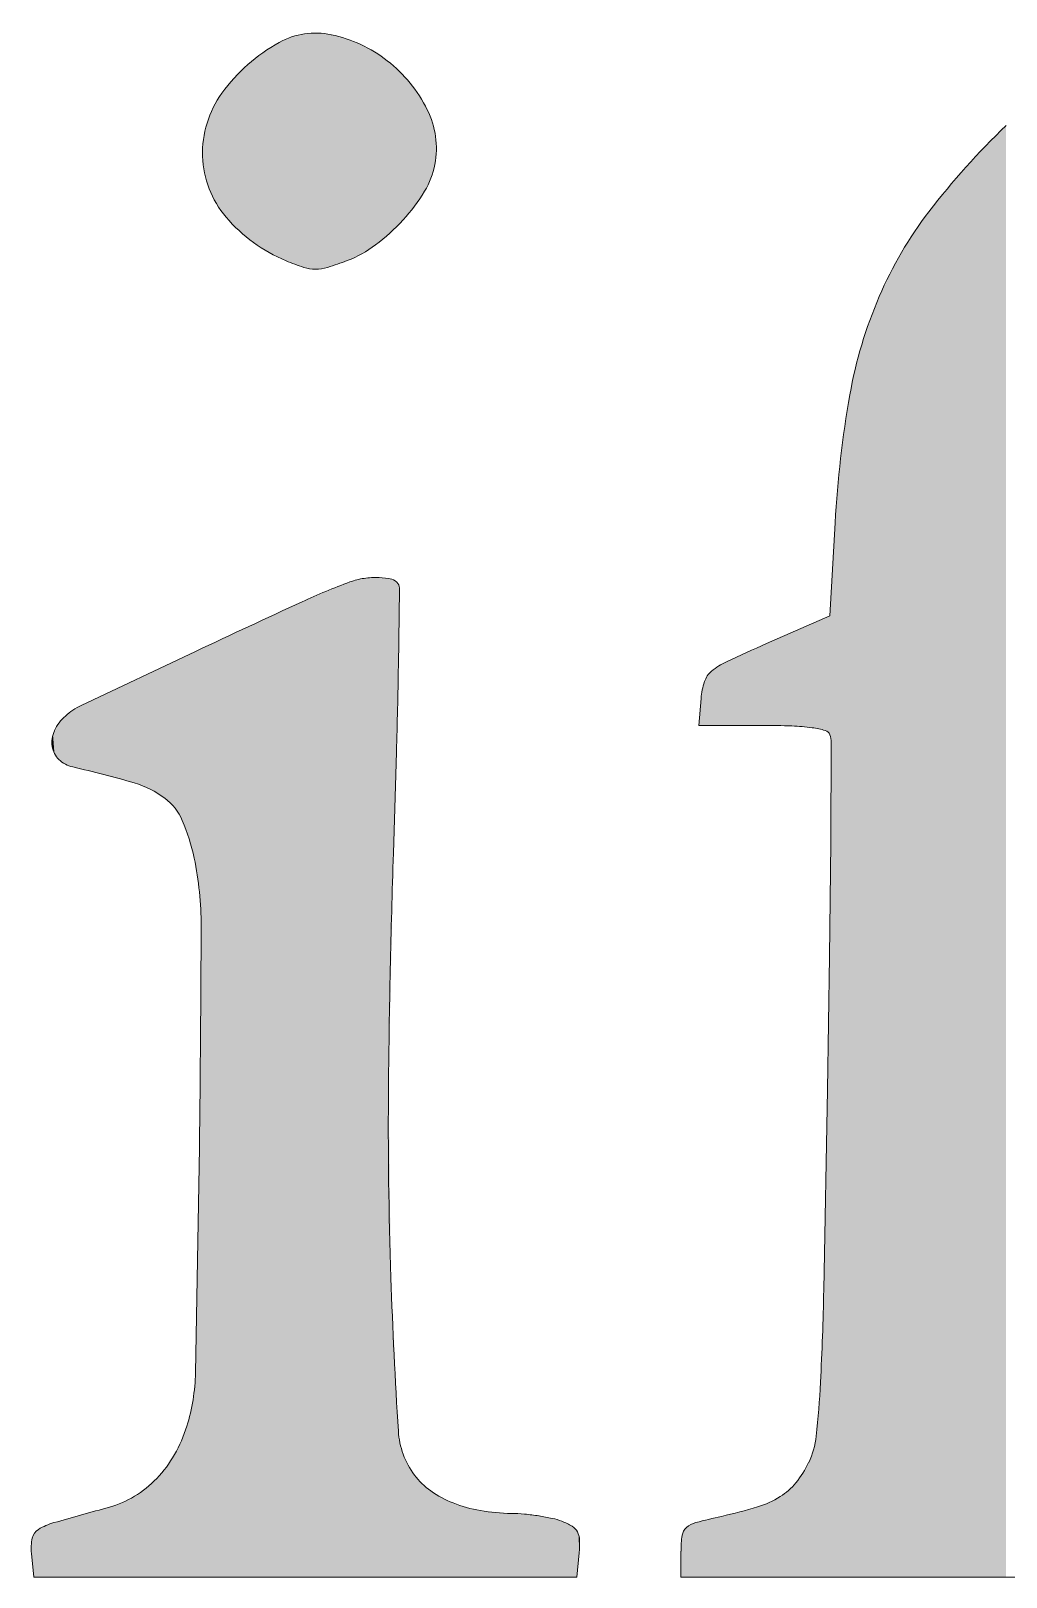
# Model space of a CAD drawing. Extents: x -1132 to 613, y -179 to 712.
# Drawn here: x 426.14 to 429.3, y 94.08 to 99.08 of the extents above; entities that cross this region are included whole.
import ezdxf

# ---------------------------------------------------------------- set-up
doc = ezdxf.new("R2010")
doc.units = 0
doc.layers.get('0').update_dxf_attribs({"lineweight": 13})
doc.layers.add('G-XREF-____-OTLN', color=7, linetype='Continuous', lineweight=13)

# ---------------------------------------------------------------- blocks, each defined once
blk = doc.blocks.new('Blockreferenz-A0UJ358PXE')
at = {"layer": 'G-XREF-____-OTLN', "color": 0, "linetype": 'ByBlock', "lineweight": -2, "ltscale": 0.13}
for p, q in [((428.7446, 97.4931), (428.7277, 97.1914)), ((427.3321, 97.0305), (427.336, 97.2768)), ((428.7277, 97.1914), (428.5231, 97.1019)), ((426.6754, 97.0767), (426.3064, 96.902)), ((428.3111, 96.9247), (428.3036, 96.837)), ((428.3036, 96.837), (428.5104, 96.837)), ((428.7325, 96.7824), (428.7305, 96.457)), ((427.3161, 96.4236), (427.326, 96.7511)), ((428.7305, 96.457), (428.7268, 96.0889)), ((428.7268, 96.0889), (428.7204, 95.6577)), ((428.7204, 95.6577), (428.7082, 95.0104)), ((426.6884, 95.4716), (426.6758, 94.7426)), ((428.2463, 94.1649), (428.2463, 94.0812)), ((426.145, 94.1571), (426.1524, 94.0812)), ((427.9094, 94.0812), (427.9169, 94.1596)), ((426.1524, 94.0812), (427.0309, 94.0812)), ((427.0309, 94.0812), (427.9094, 94.0812)), ((428.2463, 94.0812), (430.0996, 94.0812))]:
    blk.add_line(p, q, dxfattribs=at)
for centre, major_axis, end_param in [((427.0646, 98.8336), (0.0504, 0.2389), 0.711934), ((427.0238, 98.6401), (0.2725, 0.3478), 0.456891), ((427.2201, 98.5517), (-0.2734, 0.4956), 0.440775), ((427.0097, 98.6222), (0.4159, 0.2073), 0.44377), ((427.0304, 98.6889), (-0.269, 0.1944), 0.657069), ((427.1748, 98.7044), (0.2754, -0.0517), 0.647812), ((430.9837, 97.0173), (-1.6858, 1.7608), 0.153485), ((427.0161, 98.6884), (-0.3175, -0.0099), 0.675318), ((427.1959, 98.7005), (0.221, -0.1347), 0.362092), ((426.8968, 98.8828), (0.4504, -0.41), 0.191011), ((427.1684, 98.8184), (-0.3939, -0.3362), 0.46849), ((426.8736, 98.904), (0.3848, -0.512), 0.187662), ((430.0728, 97.715), (-1.0243, 0.7846), 0.247093), ((427.0326, 98.6924), (0.1341, -0.351), 0.279779), ((427.247, 99.0066), (-0.2783, -0.666), 0.084707), ((427.0635, 98.4359), (-0.0374, -0.1165), 0.314832), ((427.0635, 98.4492), (0.0005, -0.1356), 0.293508), ((426.8119, 99.2703), (0.2913, -0.9508), 0.067538), ((430.2047, 97.6582), (-1.317, 0.567), 0.2319), ((432.2589, 97.2957), (-3.4662, 0.6117), 0.118569), ((427.2603, 97.05), (0.0091, 0.2658), 0.183188), ((427.262, 97.0997), (0.0487, 0.2106), 0.192807), ((427.8974, 95.3331), (-0.7221, 1.9683), 0.079841), ((427.2554, 97.0832), (-0.0345, 0.2299), 0.20267), ((427.3035, 97.2792), (0.0272, 0.0168), 0.790167), ((427.3005, 97.2774), (0.0355, -0.0005), 0.568395), ((444.8338, 58.5451), (-17.8132, 38.6924), 0.00894), ((430.8923, 91.6903), (-2.3692, 5.4116), 0.024052), ((400.1559, 97.4854), (27.1701, -0.7344), 0.010284), ((428.4874, 96.8425), (-0.0937, 0.2008), 0.2594), ((428.5437, 96.9049), (-0.2215, 0.0739), 0.23709), ((428.3934, 96.955), (-0.0481, 0.0576), 0.552562), ((426.3536, 96.7578), (-0.0989, 0.1098), 0.401383), ((426.399, 96.7073), (-0.0926, 0.1947), 0.289342), ((426.3013, 96.7821), (-0.0816, 0.0381), 0.581258), ((428.5104, 94.0772), (0.095, 2.7582), 0.034447), ((428.5836, 96.2027), (0.0866, 0.6271), 0.102793), ((428.626, 96.5094), (0.0871, 0.3115), 0.135496), ((428.707, 96.7992), (0.0212, 0.0078), 0.946128), ((426.2847, 96.7797), (-0.0725, -0.0106), 0.659767), ((428.6624, 96.7828), (0.0702, -0.0004), 0.357707), ((426.2996, 96.7951), (-0.0657, -0.0683), 0.5445), ((425.5845, 93.6199), (0.8933, 3.0311), 0.065086), ((426.39, 96.3532), (0.1864, 0.2483), 0.357493), ((426.4695, 96.459), (0.1636, 0.0706), 0.519499), ((426.0528, 96.2793), (0.6187, 0.1285), 0.202507), ((458.0052, 95.3972), (-30.6891, 1.0263), 0.024472), ((425.6232, 96.1901), (1.0707, -0.0025), 0.207019), ((359.5439, 96.3439), (67.1445, -0.8723), 0.010664), ((441.8633, 95.5418), (-14.5632, 0.1305), 0.04275), ((444.073, 95.6165), (-16.7651, -0.5667), 0.029611), ((418.7129, 95.2168), (9.9847, -0.5053), 0.029911), ((426.0459, 94.7561), (0.6017, -0.1868), 0.279452), ((425.5641, 94.8701), (3.1198, -0.3326), 0.05566), ((426.2078, 94.7059), (0.4, -0.2282), 0.217509), ((427.5991, 94.5706), (-0.2671, -0.017), 0.574544), ((428.4262, 94.5649), (0.2332, -0.1132), 0.345657), ((426.2652, 94.6731), (0.2852, -0.2726), 0.244292), ((428.3513, 94.6013), (0.2665, -0.2149), 0.226737), ((426.2902, 94.6493), (0.1886, -0.3066), 0.256484), ((427.5674, 94.5471), (-0.1832, -0.1358), 0.323068), ((428.4621, 94.5119), (0.1051, -0.1702), 0.339042), ((426.3153, 94.6085), (0.082, -0.301), 0.28549), ((427.6395, 94.6504), (-0.2028, -0.2903), 0.232386), ((427.673, 94.7349), (-0.164, -0.4137), 0.206349), ((428.4012, 94.6105), (0.0929, -0.302), 0.254851), ((430.4661, 79.3773), (-4.0688, 14.9301), 0.012044), ((427.7058, 94.9249), (-0.1086, -0.6285), 0.157562), ((427.6898, 93.736), (0.0506, 0.5489), 0.078502), ((427.6707, 93.5288), (0.1163, 0.7503), 0.061747), ((427.6804, 93.5914), (0.1495, 0.6797), 0.062807), ((427.782, 94.0535), (0.0792, 0.2083), 0.146778), ((428.8145, 92.3095), (-0.4371, 1.9682), 0.042386), ((428.0495, 95.7546), (0.328, -1.4769), 0.079769), ((426.1892, 94.1992), (-0.0217, 0.0364), 0.834345), ((426.2761, 94.0533), (-0.0582, 0.204), 0.259125), ((427.7892, 94.0723), (0.1049, 0.1734), 0.180681), ((427.8693, 94.2047), (0.042, 0.0229), 0.52752), ((427.861, 94.2002), (0.0573, 0.0018), 0.468305), ((428.5986, 94.1649), (-0.3485, 0.0514), 0.146355), ((428.2905, 94.2103), (-0.0266, 0.031), 0.713929), ((428.3144, 94.1826), (-0.02, 0.0748), 0.449609), ((426.3155, 94.1737), (-0.1678, 0.0339), 0.296003), ((427.5847, 94.1917), (0.3322, -0.0321), 0.127233)]:
    blk.add_ellipse(centre, major_axis=major_axis, ratio=1, start_param=0, end_param=end_param, dxfattribs=at)
for points in [[(427.0002, 98.3283), (426.9914, 99.0661), (427.0002, 99.0691)], [(427.0029, 98.3273), (427.0002, 99.0691), (427.0029, 99.0697)], [(427.0002, 98.3283), (427.0002, 99.0691), (427.0029, 98.3273)], [(427.0145, 98.3233), (427.0029, 99.0697), (427.0145, 99.0721)], [(427.0029, 98.3273), (427.0029, 99.0697), (427.0145, 98.3233)], [(427.0261, 98.3194), (427.0145, 99.0721), (427.0261, 99.0745)], [(427.0145, 98.3233), (427.0145, 99.0721), (427.0261, 98.3194)], [(427.0285, 98.3187), (427.0261, 99.0745), (427.0285, 99.0751)], [(427.0261, 98.3194), (427.0261, 99.0745), (427.0285, 98.3187)], [(427.0322, 98.3176), (427.0285, 99.0751), (427.0322, 99.0754)], [(427.0285, 98.3187), (427.0285, 99.0751), (427.0322, 98.3176)], [(427.0385, 98.3162), (427.0322, 99.0754), (427.0385, 99.076)], [(427.0322, 98.3176), (427.0322, 99.0754), (427.0385, 98.3162)], [(427.0448, 98.315), (427.0385, 99.076), (427.0448, 99.0765)], [(427.0385, 98.3162), (427.0385, 99.076), (427.0448, 98.315)], [(427.0512, 98.3142), (427.0448, 99.0765), (427.0512, 99.0771)], [(427.0448, 98.315), (427.0448, 99.0765), (427.0512, 98.3142)], [(427.0574, 98.3137), (427.0512, 99.0771), (427.0574, 99.0776)], [(427.0512, 98.3142), (427.0512, 99.0771), (427.0574, 98.3137)], [(427.0574, 98.3137), (427.0574, 99.0776), (427.0576, 98.3137)], [(427.0576, 98.3137), (427.0574, 99.0776), (427.0576, 99.0776)], [(427.0576, 98.3137), (427.0576, 99.0776), (427.064, 98.3136)], [(427.064, 98.3136), (427.0576, 99.0776), (427.064, 99.0774)], [(427.064, 98.3136), (427.064, 99.0774), (427.0706, 98.3138)], [(427.0706, 98.3138), (427.064, 99.0774), (427.0706, 99.0772)], [(427.0706, 98.3138), (427.0706, 99.0772), (427.0772, 98.3143)], [(427.0772, 98.3143), (427.0706, 99.0772), (427.0772, 99.077)], [(427.0772, 98.3143), (427.0772, 99.077), (427.0838, 98.3151)], [(427.0838, 98.3151), (427.0772, 99.077), (427.0838, 99.0768)], [(427.0838, 98.3151), (427.0838, 99.0768), (427.0863, 98.3155)], [(427.0863, 98.3155), (427.0838, 99.0768), (427.0863, 99.0768)], [(427.0863, 98.3155), (427.0863, 99.0768), (427.0903, 98.3163)], [(427.0903, 98.3163), (427.0863, 99.0768), (427.0903, 99.0762)], [(427.0903, 98.3163), (427.0903, 99.0762), (427.0968, 98.3177)], [(427.0968, 98.3177), (427.0903, 99.0762), (427.0968, 99.0752)], [(427.0968, 98.3177), (427.0968, 99.0752), (427.1032, 98.3195)], [(427.1032, 98.3195), (427.0968, 99.0752), (427.1032, 99.0742)], [(427.1032, 98.3195), (427.1032, 99.0742), (427.1149, 98.3232)], [(427.1149, 98.3232), (427.1032, 99.0742), (427.1149, 99.0725)], [(427.1149, 98.3232), (427.1149, 99.0725), (427.1192, 98.3246)], [(427.1192, 98.3246), (427.1149, 99.0725), (427.1192, 99.0714)], [(427.1192, 98.3246), (427.1192, 99.0714), (427.1351, 98.3299)], [(427.1351, 98.3299), (427.1192, 99.0714), (427.1351, 99.0674)], [(427.1351, 98.3299), (427.1351, 99.0674), (427.1476, 98.3343)], [(427.1476, 98.3343), (427.1351, 99.0674), (427.1476, 99.0643)], [(426.911, 98.3695), (426.8968, 99.016), (426.911, 99.026)], [(426.9321, 98.3576), (426.911, 99.026), (426.9321, 99.0386)], [(426.911, 98.3695), (426.911, 99.026), (426.9321, 98.3576)], [(426.9467, 98.3508), (426.9321, 99.0386), (426.9467, 99.0474)], [(426.9321, 98.3576), (426.9321, 99.0386), (426.9467, 98.3508)], [(426.9687, 98.3406), (426.9467, 99.0474), (426.9687, 99.0579)], [(426.9467, 98.3508), (426.9467, 99.0474), (426.9687, 98.3406)], [(426.9728, 98.3389), (426.9687, 99.0579), (426.9728, 99.0598)], [(426.9687, 98.3406), (426.9687, 99.0579), (426.9728, 98.3389)], [(426.98, 98.336), (426.9728, 99.0598), (426.98, 99.0623)], [(426.9728, 98.3389), (426.9728, 99.0598), (426.98, 98.336)], [(426.9914, 98.3315), (426.98, 99.0623), (426.9914, 99.0661)], [(426.98, 98.336), (426.98, 99.0623), (426.9914, 98.3315)], [(426.9914, 98.3315), (426.9914, 99.0661), (427.0002, 98.3283)], [(427.1476, 98.3343), (427.1476, 99.0643), (427.151, 98.3355)], [(427.151, 98.3355), (427.1476, 99.0643), (427.151, 99.0632)], [(427.151, 98.3355), (427.151, 99.0632), (427.1667, 98.3413)], [(427.1667, 98.3413), (427.151, 99.0632), (427.1667, 99.0579)], [(427.1667, 98.3413), (427.1667, 99.0579), (427.1795, 98.3466)], [(427.1795, 98.3466), (427.1667, 99.0579), (427.1795, 99.0537)], [(427.1795, 98.3466), (427.1795, 99.0537), (427.1829, 98.348)], [(427.1829, 98.348), (427.1795, 99.0537), (427.1829, 99.0522)], [(427.1829, 98.348), (427.1829, 99.0522), (427.1988, 98.3553)], [(427.1988, 98.3553), (427.1829, 99.0522), (427.1988, 99.0455)], [(427.1988, 98.3553), (427.1988, 99.0455), (427.2105, 98.3615)], [(427.2105, 98.3615), (427.1988, 99.0455), (427.2105, 99.0406)], [(427.2105, 98.3615), (427.2105, 99.0406), (427.2143, 98.3635)], [(427.2143, 98.3635), (427.2105, 99.0406), (427.2143, 99.0386)], [(427.2143, 98.3635), (427.2143, 99.0386), (427.2295, 98.3723)], [(427.2295, 98.3723), (427.2143, 99.0386), (427.2295, 99.0309)], [(427.2295, 98.3723), (427.2295, 99.0309), (427.2404, 98.3794)], [(427.2404, 98.3794), (427.2295, 99.0309), (427.2404, 99.0253)], [(427.2404, 98.3794), (427.2404, 99.0253), (427.2442, 98.3818)], [(427.2442, 98.3818), (427.2404, 99.0253), (427.2442, 99.0229)], [(427.2442, 98.3818), (427.2442, 99.0229), (427.2584, 98.392)], [(427.2584, 98.392), (427.2442, 99.0229), (427.2584, 99.0142)], [(426.8449, 98.4145), (426.8316, 98.9629), (426.8449, 98.9756)], [(426.8633, 98.4), (426.8449, 98.9756), (426.8633, 98.9907)], [(426.8449, 98.4145), (426.8449, 98.9756), (426.8633, 98.4)], [(426.877, 98.3907), (426.8633, 98.9907), (426.877, 99.002)], [(426.8633, 98.4), (426.8633, 98.9907), (426.877, 98.3907)], [(426.8968, 98.3775), (426.877, 99.002), (426.8968, 99.016)], [(426.877, 98.3907), (426.877, 99.002), (426.8968, 98.3775)], [(426.8968, 98.3775), (426.8968, 99.016), (426.911, 98.3695)], [(427.2584, 98.392), (427.2584, 99.0142), (427.2691, 98.4003)], [(427.2691, 98.4003), (427.2584, 99.0142), (427.2691, 99.0077)], [(427.2691, 98.4003), (427.2691, 99.0077), (427.2742, 98.4043)], [(427.2742, 98.4043), (427.2691, 99.0077), (427.2742, 99.0039)], [(427.2742, 98.4043), (427.2742, 99.0039), (427.2897, 98.4171)], [(427.2897, 98.4171), (427.2742, 99.0039), (427.2897, 98.9928)], [(427.2897, 98.4171), (427.2897, 98.9928), (427.2963, 98.4229)], [(427.2963, 98.4229), (427.2897, 98.9928), (427.2963, 98.9879)], [(427.2963, 98.4229), (427.2963, 98.9879), (427.3047, 98.4303)], [(427.3047, 98.4303), (427.2963, 98.9879), (427.3047, 98.9809)], [(427.3047, 98.4303), (427.3047, 98.9809), (427.3193, 98.444)], [(427.3193, 98.444), (427.3047, 98.9809), (427.3193, 98.9685)], [(427.3193, 98.444), (427.3193, 98.9685), (427.3226, 98.4473)], [(427.3226, 98.4473), (427.3193, 98.9685), (427.3226, 98.9658)], [(426.7869, 98.4688), (426.7745, 98.9002), (426.7869, 98.9161)], [(426.8019, 98.4525), (426.7869, 98.9161), (426.8019, 98.9326)], [(426.7869, 98.4688), (426.7869, 98.9161), (426.8019, 98.4525)], [(426.8148, 98.4406), (426.8019, 98.9326), (426.8148, 98.9469)], [(426.8019, 98.4525), (426.8019, 98.9326), (426.8148, 98.4406)], [(426.8316, 98.4251), (426.8148, 98.9469), (426.8316, 98.9629)], [(426.8148, 98.4406), (426.8148, 98.9469), (426.8316, 98.4251)], [(426.8316, 98.4251), (426.8316, 98.9629), (426.8449, 98.4145)], [(427.3226, 98.4473), (427.3226, 98.9658), (427.3335, 98.4582)], [(427.3335, 98.4582), (427.3226, 98.9658), (427.3335, 98.9551)], [(427.3335, 98.4582), (427.3335, 98.9551), (427.3471, 98.4727)], [(427.3471, 98.4727), (427.3335, 98.9551), (427.3471, 98.9417)], [(427.3471, 98.4727), (427.3471, 98.9417), (427.3472, 98.4728)], [(427.3472, 98.4728), (427.3471, 98.9417), (427.3472, 98.9416)], [(427.3472, 98.4728), (427.3472, 98.9416), (427.36, 98.4873)], [(427.36, 98.4873), (427.3472, 98.9416), (427.36, 98.927)], [(427.36, 98.4873), (427.36, 98.927), (427.3698, 98.4992)], [(427.3698, 98.4992), (427.36, 98.927), (427.3698, 98.9159)], [(426.7528, 98.5107), (426.7417, 98.8528), (426.7528, 98.8701)], [(426.7613, 98.4995), (426.7528, 98.8701), (426.7613, 98.8833)], [(426.7528, 98.5107), (426.7528, 98.8701), (426.7613, 98.4995)], [(426.7745, 98.4822), (426.7613, 98.8833), (426.7745, 98.9002)], [(426.7613, 98.4995), (426.7613, 98.8833), (426.7745, 98.4822)], [(426.7745, 98.4822), (426.7745, 98.9002), (426.7869, 98.4688)], [(427.3698, 98.4992), (427.3698, 98.9159), (427.3724, 98.5023)], [(427.3724, 98.5023), (427.3698, 98.9159), (427.3724, 98.9125)], [(427.3724, 98.5023), (427.3724, 98.9125), (427.3842, 98.5176)], [(427.3842, 98.5176), (427.3724, 98.9125), (427.3842, 98.8968)], [(427.3842, 98.5176), (427.3842, 98.8968), (427.3905, 98.5263)], [(427.3905, 98.5263), (427.3842, 98.8968), (427.3905, 98.8885)], [(427.3905, 98.5263), (427.3905, 98.8885), (427.3956, 98.5333)], [(427.3956, 98.5333), (427.3905, 98.8885), (427.3956, 98.8806)], [(427.3956, 98.5333), (427.3956, 98.8806), (427.4065, 98.5494)], [(427.4065, 98.5494), (427.3956, 98.8806), (427.4065, 98.8638)], [(426.7255, 98.5613), (426.7198, 98.8047), (426.7255, 98.8202)], [(426.7345, 98.5414), (426.7255, 98.8202), (426.7345, 98.8384)], [(426.7255, 98.5613), (426.7255, 98.8202), (426.7345, 98.5414)], [(426.7417, 98.5294), (426.7345, 98.8384), (426.7417, 98.8528)], [(426.7345, 98.5414), (426.7345, 98.8384), (426.7417, 98.5294)], [(426.7417, 98.5294), (426.7417, 98.8528), (426.7528, 98.5107)], [(427.4065, 98.5494), (427.4065, 98.8638), (427.4092, 98.5536)], [(427.4092, 98.5536), (427.4065, 98.8638), (427.4092, 98.8596)], [(427.4092, 98.5536), (427.4092, 98.8596), (427.4168, 98.5658)], [(427.4168, 98.5658), (427.4092, 98.8596), (427.4168, 98.8455)], [(427.4168, 98.5658), (427.4168, 98.8455), (427.4246, 98.5793)], [(427.4246, 98.5793), (427.4168, 98.8455), (427.4246, 98.8314)], [(427.4246, 98.5793), (427.4246, 98.8314), (427.4256, 98.5815)], [(427.4256, 98.5815), (427.4246, 98.8314), (427.4256, 98.8295)], [(427.4256, 98.5815), (427.4256, 98.8295), (427.4315, 98.5933)], [(427.4315, 98.5933), (427.4256, 98.8295), (427.4315, 98.816)], [(426.7088, 98.6079), (426.7043, 98.7509), (426.7088, 98.7692)], [(426.713, 98.595), (426.7088, 98.7692), (426.713, 98.7861)], [(426.7088, 98.6079), (426.7088, 98.7692), (426.713, 98.595)], [(426.7198, 98.5739), (426.713, 98.7861), (426.7198, 98.8047)], [(426.713, 98.595), (426.713, 98.7861), (426.7198, 98.5739)], [(426.7198, 98.5739), (426.7198, 98.8047), (426.7255, 98.5613)], [(427.4315, 98.5933), (427.4315, 98.816), (427.4375, 98.6077)], [(427.4375, 98.6077), (427.4315, 98.816), (427.4375, 98.802)], [(427.4375, 98.6077), (427.4375, 98.802), (427.4376, 98.6081)], [(427.4376, 98.6081), (427.4375, 98.802), (427.4376, 98.8017)], [(427.4376, 98.6081), (427.4376, 98.8017), (427.4426, 98.6225)], [(427.4426, 98.6225), (427.4376, 98.8017), (427.4426, 98.7855)], [(427.4426, 98.6225), (427.4426, 98.7855), (427.4466, 98.6364)], [(427.4466, 98.6364), (427.4426, 98.7855), (427.4466, 98.7728)], [(427.4466, 98.6364), (427.4466, 98.7728), (427.4469, 98.6375)], [(427.4469, 98.6375), (427.4466, 98.7728), (427.4469, 98.7712)], [(427.4469, 98.6375), (427.4469, 98.7712), (427.4502, 98.6528)], [(427.4502, 98.6528), (427.4469, 98.7712), (427.4502, 98.754)], [(429.2979, 94.0812), (429.2534, 98.7343), (429.2979, 98.778)], [(426.7017, 98.6429), (426.6994, 98.7149), (426.7017, 98.7318)], [(426.7043, 98.6303), (426.7017, 98.7318), (426.7043, 98.7509)], [(426.7017, 98.6429), (426.7017, 98.7318), (426.7043, 98.6303)], [(426.7043, 98.6303), (426.7043, 98.7509), (426.7088, 98.6079)], [(427.4502, 98.6528), (427.4502, 98.754), (427.4524, 98.6688)], [(427.4524, 98.6688), (427.4502, 98.754), (427.4524, 98.7431)], [(427.4524, 98.6688), (427.4524, 98.7431), (427.4542, 98.6827)], [(427.4542, 98.6827), (427.4524, 98.7431), (427.4542, 98.7214)], [(427.4542, 98.6827), (427.4542, 98.7214), (427.4549, 98.713)], [(429.2534, 94.0812), (429.2101, 98.6895), (429.2534, 98.7343)], [(429.2534, 94.0812), (429.2534, 98.7343), (429.2979, 94.0812)], [(426.6994, 98.6688), (426.6986, 98.6785), (426.6994, 98.7149)], [(426.6994, 98.6688), (426.6994, 98.7149), (426.7017, 98.6429)], [(429.2101, 94.0812), (429.1679, 98.6436), (429.2101, 98.6895)], [(429.2101, 94.0812), (429.2101, 98.6895), (429.2534, 94.0812)], [(429.1679, 94.0812), (429.1269, 98.5966), (429.1679, 98.6436)], [(429.1679, 94.0812), (429.1679, 98.6436), (429.2101, 94.0812)], [(429.1269, 94.0812), (429.0871, 98.5486), (429.1269, 98.5966)], [(429.1269, 94.0812), (429.1269, 98.5966), (429.1679, 94.0812)], [(429.0871, 94.0812), (429.0485, 98.4996), (429.0871, 98.5486)], [(429.0871, 94.0812), (429.0871, 98.5486), (429.1269, 94.0812)], [(429.0485, 94.0812), (429.0171, 98.4568), (429.0485, 98.4996)], [(429.0485, 94.0812), (429.0485, 98.4996), (429.0871, 94.0812)], [(429.0171, 94.0812), (428.9874, 98.4127), (429.0171, 98.4568)], [(429.0171, 94.0812), (429.0171, 98.4568), (429.0485, 94.0812)], [(428.9596, 94.0812), (428.9337, 98.321), (428.9596, 98.3674)], [(428.9874, 94.0812), (428.9596, 98.3674), (428.9874, 98.4127)], [(428.9596, 94.0812), (428.9596, 98.3674), (428.9874, 94.0812)], [(428.9874, 94.0812), (428.9874, 98.4127), (429.0171, 94.0812)], [(428.9337, 94.0812), (428.9097, 98.2736), (428.9337, 98.321)], [(428.9337, 94.0812), (428.9337, 98.321), (428.9596, 94.0812)], [(428.9097, 94.0812), (428.8877, 98.2253), (428.9097, 98.2736)], [(428.9097, 94.0812), (428.9097, 98.2736), (428.9337, 94.0812)], [(428.8877, 94.0812), (428.8668, 98.174), (428.8877, 98.2253)], [(428.8877, 94.0812), (428.8877, 98.2253), (428.9097, 94.0812)], [(428.8668, 94.0812), (428.8479, 98.1219), (428.8668, 98.174)], [(428.8668, 94.0812), (428.8668, 98.174), (428.8877, 94.0812)], [(428.8479, 94.0812), (428.831, 98.0691), (428.8479, 98.1219)], [(428.8479, 94.0812), (428.8479, 98.1219), (428.8668, 94.0812)], [(428.831, 94.0812), (428.8161, 98.0157), (428.831, 98.0691)], [(428.831, 94.0812), (428.831, 98.0691), (428.8479, 94.0812)], [(428.8161, 94.0812), (428.8034, 97.9618), (428.8161, 98.0157)], [(428.8161, 94.0812), (428.8161, 98.0157), (428.831, 94.0812)], [(428.8034, 94.0812), (428.7927, 97.9074), (428.8034, 97.9618)], [(428.8034, 94.0812), (428.8034, 97.9618), (428.8161, 94.0812)], [(428.7927, 94.0812), (428.7813, 97.8388), (428.7927, 97.9074)], [(428.7927, 94.0812), (428.7927, 97.9074), (428.8034, 94.0812)], [(428.7813, 94.0812), (428.7712, 97.77), (428.7813, 97.8388)], [(428.7813, 94.0812), (428.7813, 97.8388), (428.7927, 94.0812)], [(428.7712, 94.0812), (428.7625, 97.701), (428.7712, 97.77)], [(428.7712, 94.0812), (428.7712, 97.77), (428.7813, 94.0812)], [(428.7625, 94.0812), (428.7552, 97.6318), (428.7625, 97.701)], [(428.7625, 94.0812), (428.7625, 97.701), (428.7712, 94.0812)], [(428.7552, 94.0812), (428.7492, 97.5625), (428.7552, 97.6318)], [(428.7552, 94.0812), (428.7552, 97.6318), (428.7625, 94.0812)], [(428.7492, 94.0812), (428.7446, 97.4931), (428.7492, 97.5625)], [(428.7492, 94.0812), (428.7492, 97.5625), (428.7552, 94.0812)], [(428.7446, 94.0812), (428.7325, 97.2774), (428.7446, 97.4931)], [(428.7446, 94.0812), (428.7446, 97.4931), (428.7492, 94.0812)], [(428.7321, 96.7907), (428.7315, 97.2587), (428.7321, 97.2693)], [(428.7324, 96.7865), (428.7321, 97.2693), (428.7324, 97.2756)], [(428.7321, 96.7907), (428.7321, 97.2693), (428.7324, 96.7865)], [(428.7325, 96.7824), (428.7324, 97.2756), (428.7325, 97.2774)], [(428.7324, 96.7865), (428.7324, 97.2756), (428.7325, 96.7824)], [(428.7325, 94.0812), (428.7325, 97.2774), (428.7446, 94.0812)], [(428.7296, 96.803), (428.7282, 97.2008), (428.7296, 97.2244)], [(428.7306, 96.7989), (428.7296, 97.2244), (428.7306, 97.2437)], [(428.7296, 96.803), (428.7296, 97.2244), (428.7306, 96.7989)], [(428.7315, 96.7949), (428.7306, 97.2437), (428.7315, 97.2587)], [(428.7306, 96.7989), (428.7306, 97.2437), (428.7315, 96.7949)], [(428.7315, 96.7949), (428.7315, 97.2587), (428.7321, 96.7907)], [(428.6702, 96.8298), (428.6595, 97.1616), (428.6702, 97.1663)], [(428.6775, 96.8287), (428.6702, 97.1663), (428.6775, 97.1695)], [(428.6702, 96.8298), (428.6702, 97.1663), (428.6775, 96.8287)], [(428.6847, 96.8275), (428.6775, 97.1695), (428.6847, 97.1726)], [(428.6775, 96.8287), (428.6775, 97.1695), (428.6847, 96.8275)], [(428.6918, 96.8261), (428.6847, 97.1726), (428.6918, 97.1757)], [(428.6847, 96.8275), (428.6847, 97.1726), (428.6918, 96.8261)], [(428.699, 96.8245), (428.6918, 97.1757), (428.699, 97.1789)], [(428.6918, 96.8261), (428.6918, 97.1757), (428.699, 96.8245)], [(428.7061, 96.8228), (428.699, 97.1789), (428.7061, 97.182)], [(428.699, 96.8245), (428.699, 97.1789), (428.7061, 96.8228)], [(428.7131, 96.8209), (428.7061, 97.182), (428.7131, 97.1851)], [(428.7061, 96.8228), (428.7061, 97.182), (428.7131, 96.8209)], [(428.7165, 96.8197), (428.7131, 97.1851), (428.7165, 97.1865)], [(428.7131, 96.8209), (428.7131, 97.1851), (428.7165, 96.8197)], [(428.7196, 96.818), (428.7165, 97.1865), (428.7196, 97.1879)], [(428.7165, 96.8197), (428.7165, 97.1865), (428.7196, 96.818)], [(428.7224, 96.8158), (428.7196, 97.1879), (428.7224, 97.1891)], [(428.7196, 96.818), (428.7196, 97.1879), (428.7224, 96.8158)], [(428.7248, 96.8131), (428.7224, 97.1891), (428.7248, 97.1902)], [(428.7224, 96.8158), (428.7224, 97.1891), (428.7248, 96.8131)], [(428.7267, 96.8102), (428.7248, 97.1902), (428.7267, 97.191)], [(428.7248, 96.8131), (428.7248, 97.1902), (428.7267, 96.8102)], [(428.7277, 96.8081), (428.7267, 97.191), (428.7277, 97.1914)], [(428.7267, 96.8102), (428.7267, 97.191), (428.7277, 96.8081)], [(428.7282, 96.807), (428.7277, 97.1914), (428.7282, 97.2008)], [(428.7277, 96.8081), (428.7277, 97.1914), (428.7282, 96.807)], [(428.7282, 96.807), (428.7282, 97.2008), (428.7296, 96.803)], [(428.5579, 96.8366), (428.5231, 97.1019), (428.5579, 97.1171)], [(428.6054, 96.8354), (428.5579, 97.1171), (428.6054, 97.1379)], [(428.5579, 96.8366), (428.5579, 97.1171), (428.6054, 96.8354)], [(428.6163, 96.8349), (428.6054, 97.1379), (428.6163, 97.1427)], [(428.6054, 96.8354), (428.6054, 97.1379), (428.6163, 96.8349)], [(428.6271, 96.8343), (428.6163, 97.1427), (428.6271, 97.1474)], [(428.6163, 96.8349), (428.6163, 97.1427), (428.6271, 96.8343)], [(428.6379, 96.8335), (428.6271, 97.1474), (428.6379, 97.1521)], [(428.6271, 96.8343), (428.6271, 97.1474), (428.6379, 96.8335)], [(428.6487, 96.8324), (428.6379, 97.1521), (428.6487, 97.1569)], [(428.6379, 96.8335), (428.6379, 97.1521), (428.6487, 96.8324)], [(428.6595, 96.8312), (428.6487, 97.1569), (428.6595, 97.1616)], [(428.6487, 96.8324), (428.6487, 97.1569), (428.6595, 96.8312)], [(428.6595, 96.8312), (428.6595, 97.1616), (428.6702, 96.8298)], [(428.4582, 96.837), (428.3937, 97.0433), (428.4582, 97.073)], [(428.5104, 96.837), (428.4582, 97.073), (428.5104, 97.0962)], [(428.4582, 96.837), (428.4582, 97.073), (428.5104, 96.837)], [(428.5231, 96.8369), (428.5104, 97.0962), (428.5231, 97.1019)], [(428.5104, 96.837), (428.5104, 97.0962), (428.5231, 96.8369)], [(428.5231, 96.8369), (428.5231, 97.1019), (428.5579, 96.8366)], [(428.3528, 96.837), (428.3453, 97.0126), (428.3528, 97.0186)], [(428.3605, 96.837), (428.3528, 97.0186), (428.3605, 97.0242)], [(428.3528, 96.837), (428.3528, 97.0186), (428.3605, 96.837)], [(428.3685, 96.837), (428.3605, 97.0242), (428.3685, 97.0295)], [(428.3605, 96.837), (428.3605, 97.0242), (428.3685, 96.837)], [(428.3767, 96.837), (428.3685, 97.0295), (428.3767, 97.0345)], [(428.3685, 96.837), (428.3685, 97.0295), (428.3767, 96.837)], [(428.3851, 96.837), (428.3767, 97.0345), (428.3851, 97.0391)], [(428.3767, 96.837), (428.3767, 97.0345), (428.3851, 96.837)], [(428.3937, 96.837), (428.3851, 97.0391), (428.3937, 97.0433)], [(428.3851, 96.837), (428.3851, 97.0391), (428.3937, 96.837)], [(428.3937, 96.837), (428.3937, 97.0433), (428.4582, 96.837)], [(428.3195, 96.837), (428.3171, 96.9611), (428.3195, 96.97)], [(428.3222, 96.837), (428.3195, 96.97), (428.3222, 96.9788)], [(428.3195, 96.837), (428.3195, 96.97), (428.3222, 96.837)], [(428.3247, 96.837), (428.3222, 96.9788), (428.3247, 96.9852)], [(428.3222, 96.837), (428.3222, 96.9788), (428.3247, 96.837)], [(428.3278, 96.837), (428.3247, 96.9852), (428.3278, 96.9914)], [(428.3247, 96.837), (428.3247, 96.9852), (428.3278, 96.837)], [(428.3314, 96.837), (428.3278, 96.9914), (428.3314, 96.9973)], [(428.3278, 96.837), (428.3278, 96.9914), (428.3314, 96.837)], [(428.3356, 96.837), (428.3314, 96.9973), (428.3356, 97.0028)], [(428.3314, 96.837), (428.3314, 96.9973), (428.3356, 96.837)], [(428.3402, 96.837), (428.3356, 97.0028), (428.3402, 97.0079)], [(428.3356, 96.837), (428.3356, 97.0028), (428.3402, 96.837)], [(428.3453, 96.837), (428.3402, 97.0079), (428.3453, 97.0126)], [(428.3402, 96.837), (428.3402, 97.0079), (428.3453, 96.837)], [(428.3453, 96.837), (428.3453, 97.0126), (428.3528, 96.837)], [(428.3111, 96.837), (428.3036, 96.837), (428.3111, 96.9247)], [(428.312, 96.837), (428.3111, 96.9247), (428.312, 96.9339)], [(428.3111, 96.837), (428.3111, 96.9247), (428.312, 96.837)], [(428.3134, 96.837), (428.312, 96.9339), (428.3134, 96.943)], [(428.312, 96.837), (428.312, 96.9339), (428.3134, 96.837)], [(428.3151, 96.837), (428.3134, 96.943), (428.3151, 96.9521)], [(428.3134, 96.837), (428.3134, 96.943), (428.3151, 96.837)], [(428.3171, 96.837), (428.3151, 96.9521), (428.3171, 96.9611)], [(428.3151, 96.837), (428.3151, 96.9521), (428.3171, 96.837)], [(428.3171, 96.837), (428.3171, 96.9611), (428.3195, 96.837)], [(428.7325, 94.0812), (428.7305, 96.457), (428.7325, 96.7824)], [(428.7305, 94.0812), (428.7289, 96.2729), (428.7305, 96.457)], [(428.7305, 94.0812), (428.7305, 96.457), (428.7325, 94.0812)], [(428.7289, 94.0812), (428.7268, 96.0889), (428.7289, 96.2729)], [(428.7289, 94.0812), (428.7289, 96.2729), (428.7305, 94.0812)], [(428.7268, 94.0812), (428.7238, 95.8733), (428.7268, 96.0889)], [(428.7268, 94.0812), (428.7268, 96.0889), (428.7289, 94.0812)], [(428.7238, 94.0812), (428.7204, 95.6577), (428.7238, 95.8733)], [(428.7238, 94.0812), (428.7238, 95.8733), (428.7268, 94.0812)], [(428.7204, 94.0812), (428.7146, 95.334), (428.7204, 95.6577)], [(428.7204, 94.0812), (428.7204, 95.6577), (428.7238, 94.0812)], [(428.7146, 94.0812), (428.7082, 95.0104), (428.7146, 95.334)], [(428.7146, 94.0812), (428.7146, 95.334), (428.7204, 94.0812)], [(428.7082, 94.0812), (428.704, 94.8609), (428.7082, 95.0104)], [(428.7082, 94.0812), (428.7082, 95.0104), (428.7146, 94.0812)], [(428.704, 94.0812), (428.6976, 94.7115), (428.704, 94.8609)], [(428.704, 94.0812), (428.704, 94.8609), (428.7082, 94.0812)], [(428.6976, 94.0812), (428.6941, 94.6534), (428.6976, 94.7115)], [(428.6976, 94.0812), (428.6976, 94.7115), (428.704, 94.0812)], [(428.6941, 94.0812), (428.6895, 94.5954), (428.6941, 94.6534)], [(428.6941, 94.0812), (428.6941, 94.6534), (428.6976, 94.0812)], [(428.6895, 94.0812), (428.6839, 94.5374), (428.6895, 94.5954)], [(428.6895, 94.0812), (428.6895, 94.5954), (428.6941, 94.0812)], [(428.6819, 94.0812), (428.679, 94.508), (428.6819, 94.5227)], [(428.6839, 94.0812), (428.6819, 94.5227), (428.6839, 94.5374)], [(428.6819, 94.0812), (428.6819, 94.5227), (428.6839, 94.0812)], [(428.6839, 94.0812), (428.6839, 94.5374), (428.6895, 94.0812)], [(428.6655, 94.0812), (428.6593, 94.4518), (428.6655, 94.4654)], [(428.6708, 94.0812), (428.6655, 94.4654), (428.6708, 94.4793)], [(428.6655, 94.0812), (428.6655, 94.4654), (428.6708, 94.0812)], [(428.6753, 94.0812), (428.6708, 94.4793), (428.6753, 94.4935)], [(428.6708, 94.0812), (428.6708, 94.4793), (428.6753, 94.0812)], [(428.679, 94.0812), (428.6753, 94.4935), (428.679, 94.508)], [(428.6753, 94.0812), (428.6753, 94.4935), (428.679, 94.0812)], [(428.679, 94.0812), (428.679, 94.508), (428.6819, 94.0812)], [(428.6404, 94.0812), (428.6333, 94.4071), (428.6404, 94.4179)], [(428.6472, 94.0812), (428.6404, 94.4179), (428.6472, 94.4289)], [(428.6404, 94.0812), (428.6404, 94.4179), (428.6472, 94.0812)], [(428.6535, 94.0812), (428.6472, 94.4289), (428.6535, 94.4402)], [(428.6472, 94.0812), (428.6472, 94.4289), (428.6535, 94.0812)], [(428.6593, 94.0812), (428.6535, 94.4402), (428.6593, 94.4518)], [(428.6535, 94.0812), (428.6535, 94.4402), (428.6593, 94.0812)], [(428.6593, 94.0812), (428.6593, 94.4518), (428.6655, 94.0812)], [(428.6027, 94.0812), (428.5944, 94.3619), (428.6027, 94.3696)], [(428.6105, 94.0812), (428.6027, 94.3696), (428.6105, 94.3777)], [(428.6027, 94.0812), (428.6027, 94.3696), (428.6105, 94.0812)], [(428.6178, 94.0812), (428.6105, 94.3777), (428.6178, 94.3863)], [(428.6105, 94.0812), (428.6105, 94.3777), (428.6178, 94.0812)], [(428.6258, 94.0812), (428.6178, 94.3863), (428.6258, 94.3966)], [(428.6178, 94.0812), (428.6178, 94.3863), (428.6258, 94.0812)], [(428.6333, 94.0812), (428.6258, 94.3966), (428.6333, 94.4071)], [(428.6258, 94.0812), (428.6258, 94.3966), (428.6333, 94.0812)], [(428.6333, 94.0812), (428.6333, 94.4071), (428.6404, 94.0812)], [(428.5194, 94.0812), (428.5068, 94.3127), (428.5194, 94.3175)], [(428.5317, 94.0812), (428.5194, 94.3175), (428.5317, 94.3228)], [(428.5194, 94.0812), (428.5194, 94.3175), (428.5317, 94.0812)], [(428.5438, 94.0812), (428.5317, 94.3228), (428.5438, 94.3286)], [(428.5317, 94.0812), (428.5317, 94.3228), (428.5438, 94.0812)], [(428.5556, 94.0812), (428.5438, 94.3286), (428.5556, 94.3349)], [(428.5438, 94.0812), (428.5438, 94.3286), (428.5556, 94.0812)], [(428.5672, 94.0812), (428.5556, 94.3349), (428.5672, 94.3417)], [(428.5556, 94.0812), (428.5556, 94.3349), (428.5672, 94.0812)], [(428.5767, 94.0812), (428.5672, 94.3417), (428.5767, 94.3479)], [(428.5672, 94.0812), (428.5672, 94.3417), (428.5767, 94.0812)], [(428.5857, 94.0812), (428.5767, 94.3479), (428.5857, 94.3546)], [(428.5767, 94.0812), (428.5767, 94.3479), (428.5857, 94.0812)], [(428.5944, 94.0812), (428.5857, 94.3546), (428.5944, 94.3619)], [(428.5857, 94.0812), (428.5857, 94.3546), (428.5944, 94.0812)], [(428.5944, 94.0812), (428.5944, 94.3619), (428.6027, 94.0812)], [(428.3358, 94.0812), (428.2944, 94.2574), (428.3358, 94.268)], [(428.3774, 94.0812), (428.3358, 94.268), (428.3774, 94.2777)], [(428.3358, 94.0812), (428.3358, 94.268), (428.3774, 94.0812)], [(428.4009, 94.0812), (428.3774, 94.2777), (428.4009, 94.2831)], [(428.3774, 94.0812), (428.3774, 94.2777), (428.4009, 94.0812)], [(428.4244, 94.0812), (428.4009, 94.2831), (428.4244, 94.2889)], [(428.4009, 94.0812), (428.4009, 94.2831), (428.4244, 94.0812)], [(428.4477, 94.0812), (428.4244, 94.2889), (428.4477, 94.2951)], [(428.4244, 94.0812), (428.4244, 94.2889), (428.4477, 94.0812)], [(428.4709, 94.0812), (428.4477, 94.2951), (428.4709, 94.3016)], [(428.4477, 94.0812), (428.4477, 94.2951), (428.4709, 94.0812)], [(428.4941, 94.0812), (428.4709, 94.3016), (428.4941, 94.3085)], [(428.4709, 94.0812), (428.4709, 94.3016), (428.4941, 94.0812)], [(428.5068, 94.0812), (428.4941, 94.3085), (428.5068, 94.3127)], [(428.4941, 94.0812), (428.4941, 94.3085), (428.5068, 94.0812)], [(428.5068, 94.0812), (428.5068, 94.3127), (428.5194, 94.0812)], [(428.2501, 94.0812), (428.249, 94.2078), (428.2501, 94.2163)], [(428.2511, 94.0812), (428.2501, 94.2163), (428.2511, 94.221)], [(428.2501, 94.0812), (428.2501, 94.2163), (428.2511, 94.0812)], [(428.2527, 94.0812), (428.2511, 94.221), (428.2527, 94.2256)], [(428.2511, 94.0812), (428.2511, 94.221), (428.2527, 94.0812)], [(428.2547, 94.0812), (428.2527, 94.2256), (428.2547, 94.23)], [(428.2527, 94.0812), (428.2527, 94.2256), (428.2547, 94.0812)], [(428.2573, 94.0812), (428.2547, 94.23), (428.2573, 94.2341)], [(428.2547, 94.0812), (428.2547, 94.23), (428.2573, 94.0812)], [(428.2604, 94.0812), (428.2573, 94.2341), (428.2604, 94.2379)], [(428.2573, 94.0812), (428.2573, 94.2341), (428.2604, 94.0812)], [(428.2639, 94.0812), (428.2604, 94.2379), (428.2639, 94.2413)], [(428.2604, 94.0812), (428.2604, 94.2379), (428.2639, 94.0812)], [(428.2684, 94.0812), (428.2639, 94.2413), (428.2684, 94.2449)], [(428.2639, 94.0812), (428.2639, 94.2413), (428.2684, 94.0812)], [(428.2732, 94.0812), (428.2684, 94.2449), (428.2732, 94.2482)], [(428.2684, 94.0812), (428.2684, 94.2449), (428.2732, 94.0812)], [(428.2782, 94.0812), (428.2732, 94.2482), (428.2782, 94.2511)], [(428.2732, 94.0812), (428.2732, 94.2482), (428.2782, 94.0812)], [(428.2835, 94.0812), (428.2782, 94.2511), (428.2835, 94.2536)], [(428.2782, 94.0812), (428.2782, 94.2511), (428.2835, 94.0812)], [(428.2889, 94.0812), (428.2835, 94.2536), (428.2889, 94.2557)], [(428.2835, 94.0812), (428.2835, 94.2536), (428.2889, 94.0812)], [(428.2944, 94.0812), (428.2889, 94.2557), (428.2944, 94.2574)], [(428.2889, 94.0812), (428.2889, 94.2557), (428.2944, 94.0812)], [(428.2944, 94.0812), (428.2944, 94.2574), (428.3358, 94.0812)], [(428.2464, 94.0812), (428.2463, 94.1649), (428.2464, 94.1735)], [(428.2463, 94.0812), (428.2463, 94.1649), (428.2464, 94.0812)], [(428.2468, 94.0812), (428.2464, 94.1735), (428.2468, 94.1821)], [(428.2464, 94.0812), (428.2464, 94.1735), (428.2468, 94.0812)], [(428.2473, 94.0812), (428.2468, 94.1821), (428.2473, 94.1907)], [(428.2468, 94.0812), (428.2468, 94.1821), (428.2473, 94.0812)], [(428.248, 94.0812), (428.2473, 94.1907), (428.248, 94.1992)], [(428.2473, 94.0812), (428.2473, 94.1907), (428.248, 94.0812)], [(428.249, 94.0812), (428.248, 94.1992), (428.249, 94.2078)], [(428.248, 94.0812), (428.248, 94.1992), (428.249, 94.0812)], [(428.249, 94.0812), (428.249, 94.2078), (428.2501, 94.0812)]]:
    blk.add_solid(points, dxfattribs=at)
at = {"layer": 'G-XREF-____-OTLN', "color": 0, "lineweight": -2}
for points in [[(427.2694, 94.0814), (427.2209, 97.313), (427.2694, 97.3158)], [(427.2694, 94.0814), (427.2694, 97.3158), (427.3002, 94.0814)], [(427.3002, 94.0814), (427.2694, 97.3158), (427.3002, 97.3125)], [(427.1753, 94.0814), (427.0309, 97.2417), (427.1753, 97.3014)], [(427.1978, 94.0814), (427.1753, 97.3014), (427.1978, 97.3083)], [(427.1753, 94.0814), (427.1753, 97.3014), (427.1978, 94.0814)], [(427.2209, 94.0814), (427.1978, 97.3083), (427.2209, 97.313)], [(427.1978, 94.0814), (427.1978, 97.3083), (427.2209, 94.0814)], [(427.2209, 94.0814), (427.2209, 97.313), (427.2694, 94.0814)], [(427.3002, 95.6723), (427.3002, 97.3125), (427.311, 96.1828)], [(427.311, 96.1828), (427.3002, 97.3125), (427.311, 97.3113)], [(427.311, 96.1828), (427.311, 97.3113), (427.3161, 96.4236)], [(427.3161, 96.4236), (427.311, 97.3113), (427.3161, 97.3092)], [(427.3161, 96.4236), (427.3161, 97.3092), (427.317, 96.4538)], [(427.317, 96.4538), (427.3161, 97.3092), (427.317, 97.3088)], [(427.317, 96.4538), (427.317, 97.3088), (427.3225, 96.6345)], [(427.3225, 96.6345), (427.317, 97.3088), (427.3225, 97.3053)], [(427.3225, 96.6345), (427.3225, 97.3053), (427.326, 96.7511)], [(427.326, 96.7511), (427.3225, 97.3053), (427.326, 97.3019)], [(427.326, 96.7511), (427.326, 97.3019), (427.3272, 96.8059)], [(427.3272, 96.8059), (427.326, 97.3019), (427.3272, 97.3008)], [(427.3272, 96.8059), (427.3272, 97.3008), (427.331, 96.9807)], [(427.331, 96.9807), (427.3272, 97.3008), (427.331, 97.2955)], [(427.331, 96.9807), (427.331, 97.2955), (427.3321, 97.0305)], [(427.3321, 97.0305), (427.331, 97.2955), (427.3321, 97.2932)], [(427.3321, 97.0305), (427.3321, 97.2932), (427.3338, 97.1388)], [(427.3338, 97.1388), (427.3321, 97.2932), (427.3338, 97.2896)], [(427.3338, 97.1388), (427.3338, 97.2896), (427.3355, 97.2451)], [(427.3355, 97.2451), (427.3338, 97.2896), (427.3355, 97.2833)], [(427.3355, 97.2451), (427.3355, 97.2833), (427.336, 97.2768)], [(427.0206, 94.0813), (426.6939, 97.0853), (427.0206, 97.2375)], [(427.0309, 94.0813), (427.0206, 97.2375), (427.0309, 97.2417)], [(427.0206, 94.0813), (427.0206, 97.2375), (427.0309, 94.0813)], [(427.0309, 94.0813), (427.0309, 97.2417), (427.1753, 94.0814)], [(426.6554, 96.4696), (426.6331, 97.0567), (426.6554, 97.0672)], [(426.6716, 96.4078), (426.6554, 97.0672), (426.6716, 97.0749)], [(426.6554, 96.4696), (426.6554, 97.0672), (426.6716, 96.4078)], [(426.6754, 96.3826), (426.6716, 97.0749), (426.6754, 97.0767)], [(426.6716, 96.4078), (426.6716, 97.0749), (426.6754, 96.3826)], [(426.6884, 96.2983), (426.6754, 97.0767), (426.6884, 97.0828)], [(426.6754, 96.3826), (426.6754, 97.0767), (426.6884, 96.2983)], [(426.6939, 96.1876), (426.6884, 97.0828), (426.6939, 97.0853)], [(426.6884, 96.2983), (426.6884, 97.0828), (426.6939, 96.1876)], [(426.6939, 94.0813), (426.6939, 97.0853), (427.0206, 94.0813)], [(426.5765, 96.6015), (426.5293, 97.0076), (426.5765, 97.0299)], [(426.5994, 96.5809), (426.5765, 97.0299), (426.5994, 97.0407)], [(426.5765, 96.6015), (426.5765, 97.0299), (426.5994, 96.5809)], [(426.6185, 96.5567), (426.5994, 97.0407), (426.6185, 97.0497)], [(426.5994, 96.5809), (426.5994, 97.0407), (426.6185, 96.5567)], [(426.6331, 96.5296), (426.6185, 97.0497), (426.6331, 97.0567)], [(426.6185, 96.5567), (426.6185, 97.0497), (426.6331, 96.5296)], [(426.6331, 96.5296), (426.6331, 97.0567), (426.6554, 96.4696)], [(426.4778, 96.651), (426.3064, 96.902), (426.4778, 96.9832)], [(426.5293, 96.6307), (426.4778, 96.9832), (426.5293, 97.0076)], [(426.4778, 96.651), (426.4778, 96.9832), (426.5293, 96.6307)], [(426.5293, 96.6307), (426.5293, 97.0076), (426.5765, 96.6015)], [(426.2547, 96.7121), (426.2473, 96.8599), (426.2547, 96.8675)], [(426.2624, 96.708), (426.2547, 96.8675), (426.2624, 96.8735)], [(426.2547, 96.7121), (426.2547, 96.8675), (426.2624, 96.708)], [(426.2788, 96.7027), (426.2624, 96.8735), (426.2788, 96.8862)], [(426.2624, 96.708), (426.2624, 96.8735), (426.2788, 96.7027)], [(426.2793, 96.7026), (426.2788, 96.8862), (426.2793, 96.8866)], [(426.2788, 96.7027), (426.2788, 96.8862), (426.2793, 96.7026)], [(426.3064, 96.6955), (426.2793, 96.8866), (426.3064, 96.902)], [(426.2793, 96.7026), (426.2793, 96.8866), (426.3064, 96.6955)], [(426.3064, 96.6955), (426.3064, 96.902), (426.4778, 96.651)], [(426.2195, 96.7462), (426.2149, 96.8067), (426.2195, 96.8198)], [(426.2197, 96.7459), (426.2195, 96.8198), (426.2197, 96.8202)], [(426.2195, 96.7462), (426.2195, 96.8198), (426.2197, 96.7459)], [(426.2259, 96.7359), (426.2197, 96.8202), (426.2259, 96.8315)], [(426.2197, 96.7459), (426.2197, 96.8202), (426.2259, 96.7359)], [(426.2292, 96.7322), (426.2259, 96.8315), (426.2292, 96.8375)], [(426.2259, 96.7359), (426.2259, 96.8315), (426.2292, 96.7322)], [(426.2339, 96.7269), (426.2292, 96.8375), (426.2339, 96.8438)], [(426.2292, 96.7322), (426.2292, 96.8375), (426.2339, 96.7269)], [(426.2409, 96.7212), (426.2339, 96.8438), (426.2409, 96.8533)], [(426.2339, 96.7269), (426.2339, 96.8438), (426.2409, 96.7212)], [(426.2473, 96.7161), (426.2409, 96.8533), (426.2473, 96.8599)], [(426.2409, 96.7212), (426.2409, 96.8533), (426.2473, 96.7161)], [(426.2473, 96.7161), (426.2473, 96.8599), (426.2547, 96.7121)], [(426.2122, 96.7691), (426.2113, 96.7865), (426.2122, 96.7922)], [(426.2139, 96.7618), (426.2122, 96.7922), (426.2139, 96.8037)], [(426.2122, 96.7691), (426.2122, 96.7922), (426.2139, 96.7618)], [(426.2149, 96.7573), (426.2139, 96.8037), (426.2149, 96.8067)], [(426.2139, 96.7618), (426.2139, 96.8037), (426.2149, 96.7573)], [(426.2149, 96.7573), (426.2149, 96.8067), (426.2195, 96.7462)], [(426.6939, 94.0813), (426.6884, 95.4716), (426.6939, 96.1876)], [(427.3002, 94.0814), (427.3002, 95.6723), (427.3079, 94.0814)], [(427.3079, 94.0814), (427.3002, 95.6723), (427.3079, 95.0498)], [(426.6884, 94.0813), (426.6758, 94.7426), (426.6884, 95.4716)], [(426.6884, 94.0813), (426.6884, 95.4716), (426.6939, 94.0813)], [(427.3079, 94.0814), (427.3079, 95.0498), (427.332, 94.0814)], [(427.332, 94.0814), (427.3079, 95.0498), (427.332, 94.5537)], [(426.6758, 94.0813), (426.6678, 94.655), (426.6758, 94.7426)], [(426.6758, 94.0813), (426.6758, 94.7426), (426.6884, 94.0813)], [(426.6678, 94.0813), (426.6477, 94.5694), (426.6678, 94.655)], [(426.6678, 94.0813), (426.6678, 94.655), (426.6758, 94.0813)], [(426.6477, 94.0813), (426.6303, 94.5224), (426.6477, 94.5694)], [(426.6477, 94.0813), (426.6477, 94.5694), (426.6678, 94.0813)], [(426.6303, 94.0813), (426.6078, 94.4777), (426.6303, 94.5224)], [(426.6303, 94.0813), (426.6303, 94.5224), (426.6477, 94.0813)], [(427.332, 94.0814), (427.332, 94.5537), (427.3401, 94.0814)], [(427.3401, 94.0814), (427.332, 94.5537), (427.3401, 94.5032)], [(426.6078, 94.0813), (426.5815, 94.4374), (426.6078, 94.4777)], [(426.6078, 94.0813), (426.6078, 94.4777), (426.6303, 94.0813)], [(427.3401, 94.0814), (427.3401, 94.5032), (427.3577, 94.0814)], [(427.3577, 94.0814), (427.3401, 94.5032), (427.3577, 94.4551)], [(426.5815, 94.0813), (426.5504, 94.4006), (426.5815, 94.4374)], [(426.5815, 94.0813), (426.5815, 94.4374), (426.6078, 94.0813)], [(427.3577, 94.0814), (427.3577, 94.4551), (427.3841, 94.0814)], [(427.3841, 94.0814), (427.3577, 94.4551), (427.3841, 94.4113)], [(426.5164, 94.0813), (426.4788, 94.3427), (426.5164, 94.3693)], [(426.5504, 94.0813), (426.5164, 94.3693), (426.5504, 94.4006)], [(426.5164, 94.0813), (426.5164, 94.3693), (426.5504, 94.0813)], [(426.5504, 94.0813), (426.5504, 94.4006), (426.5815, 94.0813)], [(427.3841, 94.0814), (427.3841, 94.4113), (427.4084, 94.0814)], [(427.4084, 94.0814), (427.3841, 94.4113), (427.4084, 94.3836)], [(427.4084, 94.0814), (427.4084, 94.3836), (427.4367, 94.0814)], [(427.4367, 94.0814), (427.4084, 94.3836), (427.4367, 94.3601)], [(426.4393, 94.0813), (426.3973, 94.3074), (426.4393, 94.3222)], [(426.4788, 94.0813), (426.4393, 94.3222), (426.4788, 94.3427)], [(426.4393, 94.0813), (426.4393, 94.3222), (426.4788, 94.0813)], [(426.4788, 94.0813), (426.4788, 94.3427), (426.5164, 94.0813)], [(427.4367, 94.0814), (427.4367, 94.3601), (427.4717, 94.0814)], [(427.4717, 94.0814), (427.4367, 94.3601), (427.4717, 94.3386)], [(427.4717, 94.0814), (427.4717, 94.3386), (427.509, 94.0814)], [(427.509, 94.0814), (427.4717, 94.3386), (427.509, 94.3212)], [(427.509, 94.0814), (427.509, 94.3212), (427.5525, 94.0814)], [(427.5525, 94.0814), (427.509, 94.3212), (427.5525, 94.3065)], [(426.3973, 94.0813), (426.2178, 94.2573), (426.3973, 94.3074)], [(426.3973, 94.0813), (426.3973, 94.3074), (426.4393, 94.0813)], [(427.5525, 94.0814), (427.5525, 94.3065), (427.5973, 94.0814)], [(427.5973, 94.0814), (427.5525, 94.3065), (427.5973, 94.2964)], [(427.5973, 94.0814), (427.5973, 94.2964), (427.6972, 94.0814)], [(427.6972, 94.0814), (427.5973, 94.2964), (427.6972, 94.2872)], [(427.6972, 94.0814), (427.6972, 94.2872), (427.7404, 94.0814)], [(427.7404, 94.0814), (427.6972, 94.2872), (427.7404, 94.2849)], [(427.7404, 94.0814), (427.7404, 94.2849), (427.7869, 94.0814)], [(427.7869, 94.0814), (427.7404, 94.2849), (427.7869, 94.2791)], [(427.7869, 94.0814), (427.7869, 94.2791), (427.8299, 94.0815)], [(427.8299, 94.0815), (427.7869, 94.2791), (427.8299, 94.2711)], [(427.8299, 94.0815), (427.8299, 94.2711), (427.8612, 94.0815)], [(427.8612, 94.0815), (427.8299, 94.2711), (427.8612, 94.2618)], [(426.1496, 94.1102), (426.1476, 94.2076), (426.1496, 94.2144)], [(426.1524, 94.0812), (426.1496, 94.2144), (426.1524, 94.2202)], [(426.1496, 94.1102), (426.1496, 94.2144), (426.1524, 94.0812)], [(426.1527, 94.0812), (426.1524, 94.2202), (426.1527, 94.2207)], [(426.1524, 94.0812), (426.1524, 94.2202), (426.1527, 94.0812)], [(426.1567, 94.0812), (426.1527, 94.2207), (426.1567, 94.2265)], [(426.1527, 94.0812), (426.1527, 94.2207), (426.1567, 94.0812)], [(426.1617, 94.0812), (426.1567, 94.2265), (426.1617, 94.2315)], [(426.1567, 94.0812), (426.1567, 94.2265), (426.1617, 94.0812)], [(426.1675, 94.0812), (426.1617, 94.2315), (426.1675, 94.2356)], [(426.1617, 94.0812), (426.1617, 94.2315), (426.1675, 94.0812)], [(426.1919, 94.0812), (426.1675, 94.2356), (426.1919, 94.2481)], [(426.1675, 94.0812), (426.1675, 94.2356), (426.1919, 94.0812)], [(426.2178, 94.0812), (426.1919, 94.2481), (426.2178, 94.2573)], [(426.1919, 94.0812), (426.1919, 94.2481), (426.2178, 94.0812)], [(426.2178, 94.0812), (426.2178, 94.2573), (426.3973, 94.0813)], [(427.8612, 94.0815), (427.8612, 94.2618), (427.8941, 94.0815)], [(427.8941, 94.0815), (427.8612, 94.2618), (427.8941, 94.2457)], [(427.8941, 94.0815), (427.8941, 94.2457), (427.9009, 94.0815)], [(427.9009, 94.0815), (427.8941, 94.2457), (427.9009, 94.2408)], [(427.9009, 94.0815), (427.9009, 94.2408), (427.9067, 94.0815)], [(427.9067, 94.0815), (427.9009, 94.2408), (427.9067, 94.2347)], [(427.9067, 94.0815), (427.9067, 94.2347), (427.9094, 94.0815)], [(427.9094, 94.0815), (427.9067, 94.2347), (427.9094, 94.2306)], [(427.9094, 94.0815), (427.9094, 94.2306), (427.9113, 94.1017)], [(427.9113, 94.1017), (427.9094, 94.2306), (427.9113, 94.2277)], [(427.9113, 94.1017), (427.9113, 94.2277), (427.915, 94.1396)], [(427.915, 94.1396), (427.9113, 94.2277), (427.915, 94.2195)], [(427.915, 94.1396), (427.915, 94.2195), (427.9169, 94.1596)], [(427.9169, 94.1596), (427.915, 94.2195), (427.9169, 94.2124)], [(426.145, 94.1571), (426.1445, 94.1824), (426.145, 94.187)], [(426.1476, 94.1305), (426.145, 94.187), (426.1476, 94.2076)], [(426.145, 94.1571), (426.145, 94.187), (426.1476, 94.1305)], [(426.1476, 94.1305), (426.1476, 94.2076), (426.1496, 94.1102)], [(427.9169, 94.1596), (427.9169, 94.2124), (427.9173, 94.1722)], [(427.9173, 94.1722), (427.9169, 94.2124), (427.9173, 94.2109)], [(427.9173, 94.1722), (427.9173, 94.2109), (427.9183, 94.202)]]:
    blk.add_solid(points, dxfattribs=at)

msp = doc.modelspace()

# ---------------------------------------------------------------- block references
at = {"ltscale": 0.13}
msp.add_blockref('Blockreferenz-A0UJ358PXE', (0, 0), dxfattribs=at)

doc.saveas('drawing.dxf')
